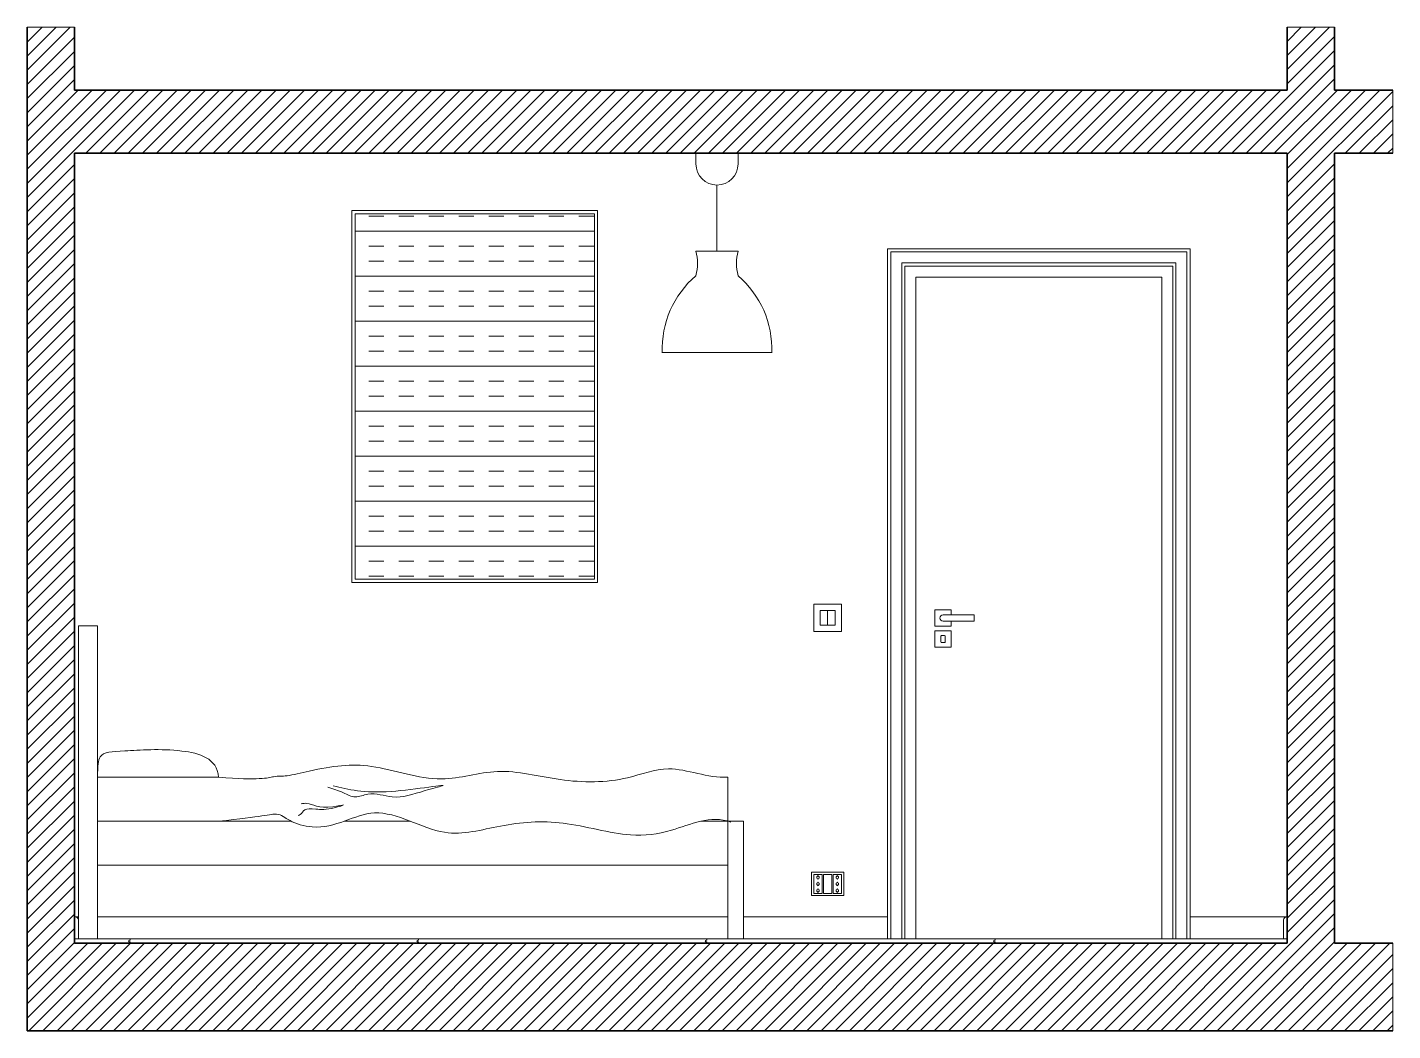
# Model space of a CAD drawing. Header units: millimetres. Extents: x -28732.7 to -28720, y -5761.5 to -5752.1.
# Drawn here: x -28732.738 to -28728.405, y -5760.276 to -5757.091 of the extents above; entities that cross this region are included whole.
import ezdxf

# ---------------------------------------------------------------- set-up
doc = ezdxf.new("R2010")
doc.units = ezdxf.units.MM
doc.layers.get('0').update_dxf_attribs({"lineweight": 13})
doc.layers.get('DEFPOINTS').update_dxf_attribs({"color": 210, "lineweight": 18})
doc.layers.add('A-DOOR-FULL', color=201, linetype='Continuous', lineweight=18)
doc.layers.add('A-SECT-MCUT', color=7, linetype='Continuous', lineweight=35)
for name, color, linetype, lineweight, transparency in [('A-ELEV-MBE1', 50, 'Continuous', 18, 0.25), ('A-ELEV-MBE4', 41, 'Continuous', 13, 0.25), ('A-FURN', 163, 'Continuous', 13, 0.2)]:
    doc.layers.add(name, color=color, linetype=linetype, lineweight=lineweight, transparency=transparency)

msp = doc.modelspace()

# ---------------------------------------------------------------- hatches: boundary and pattern name
at = {"layer": 'A-ELEV-MBE4'}
h = msp.add_hatch(dxfattribs=at)
h.set_pattern_fill('INSUL', color=256, scale=0.015)
h.set_pattern_definition([(0, (-10.82598, -5.16214), (0, 0.142875), []), (0, (-10.82598, -5.11451), (0, 0.142875), [0.047625, -0.047625]), (0, (-10.82598, -5.06689), (0, 0.142875), [0.047625, -0.047625])])
h.paths.add_polyline_path([(-28730.9376, -5757.6831), (-28731.6976, -5757.6831), (-28731.6976, -5758.4897), (-28731.655, -5758.5099), (-28731.6594, -5758.5123), (-28731.6722, -5758.5193), (-28731.6976, -5758.5333), (-28731.6976, -5758.8431), (-28730.9376, -5758.8431)])
at = {"layer": 'A-SECT-MCUT', "true_color": 0x939598}
h = msp.add_hatch(dxfattribs=at)
h.set_pattern_fill('ANSI31', color=252, scale=0.01)
h.set_pattern_definition([(45, (-10.825983, -5.284542), (-0.022450640303, 0.022450640303), [])])
h.paths.add_polyline_path([(-28732.5876, -5757.0911), (-28732.7376, -5757.0911), (-28732.7376, -5760.2763), (-28728.4047, -5760.2763), (-28728.4047, -5759.9986), (-28728.5892, -5759.9986), (-28728.5892, -5757.4911), (-28728.4047, -5757.4911), (-28728.4047, -5757.2911), (-28728.5892, -5757.2911), (-28728.5892, -5757.0911), (-28728.7392, -5757.0911), (-28728.7392, -5757.2911), (-28732.5876, -5757.2911)])
h.paths.add_polyline_path([(-28732.5876, -5759.9986), (-28732.5876, -5757.4911), (-28730.4821, -5757.4911), (-28728.7392, -5757.4911), (-28728.7392, -5759.9986)], flags=16)

# ---------------------------------------------------------------- linework, layer by layer
for p, q in [((-28732.5876, -5759.9846), (-28728.7392, -5759.9846)), ((-28732.5876, -5759.9986), (-28728.7392, -5759.9986))]:
    msp.add_line(p, q)
for points in [[(-28732.4112, -5759.9846), (-28732.4112, -5759.9886), (-28732.4132, -5759.9886, 1), (-28732.4132, -5759.9946), (-28732.4112, -5759.9946), (-28732.4112, -5759.9986)], [(-28732.4107, -5759.9986), (-28732.4107, -5759.9941), (-28732.4132, -5759.9941, -1), (-28732.4132, -5759.9891), (-28732.4107, -5759.9891), (-28732.4107, -5759.9846)], [(-28731.4962, -5759.9846), (-28731.4962, -5759.9886), (-28731.4982, -5759.9886, 1), (-28731.4982, -5759.9946), (-28731.4962, -5759.9946), (-28731.4962, -5759.9986)], [(-28731.4957, -5759.9986), (-28731.4957, -5759.9941), (-28731.4982, -5759.9941, -1), (-28731.4982, -5759.9891), (-28731.4957, -5759.9891), (-28731.4957, -5759.9846)], [(-28730.5812, -5759.9846), (-28730.5812, -5759.9886), (-28730.5832, -5759.9886, 1), (-28730.5832, -5759.9946), (-28730.5812, -5759.9946), (-28730.5812, -5759.9986)], [(-28730.5807, -5759.9986), (-28730.5807, -5759.9941), (-28730.5832, -5759.9941, -1), (-28730.5832, -5759.9891), (-28730.5807, -5759.9891), (-28730.5807, -5759.9846)], [(-28729.6662, -5759.9846), (-28729.6662, -5759.9886), (-28729.6682, -5759.9886, 1), (-28729.6682, -5759.9946), (-28729.6662, -5759.9946), (-28729.6662, -5759.9986)], [(-28729.6657, -5759.9986), (-28729.6657, -5759.9941), (-28729.6682, -5759.9941, -1), (-28729.6682, -5759.9891), (-28729.6657, -5759.9891), (-28729.6657, -5759.9846)]]:
    msp.add_lwpolyline(points, format="xyb")
at = {"layer": 'A-DOOR-FULL'}
for p, q in [((-28729.0475, -5757.7941), (-28730.0075, -5757.7941)), ((-28730.0075, -5757.7941), (-28730.0075, -5759.9841)), ((-28729.9975, -5757.8041), (-28729.9975, -5759.9841)), ((-28729.0575, -5757.8041), (-28729.9975, -5757.8041)), ((-28729.0575, -5757.8041), (-28729.0575, -5759.9841)), ((-28729.0475, -5757.7941), (-28729.0475, -5759.9841)), ((-28729.9625, -5757.8391), (-28729.9625, -5759.9841)), ((-28729.0925, -5757.8391), (-28729.9625, -5757.8391)), ((-28729.9525, -5757.8491), (-28729.9525, -5759.9841)), ((-28729.1025, -5757.8491), (-28729.9525, -5757.8491)), ((-28729.1025, -5757.8491), (-28729.1025, -5759.9841)), ((-28729.0925, -5757.8391), (-28729.0925, -5759.9841)), ((-28729.1375, -5757.8841), (-28729.9175, -5757.8841)), ((-28729.9175, -5757.8841), (-28729.9175, -5759.9841)), ((-28729.1375, -5757.8841), (-28729.1375, -5759.9841))]:
    msp.add_line(p, q, dxfattribs=at)
for points in [[(-28729.8575, -5758.9402), (-28729.8055, -5758.9402)], [(-28729.8575, -5758.9402), (-28729.8575, -5758.9922), (-28729.8055, -5758.9922), (-28729.8055, -5758.9761)], [(-28729.8055, -5758.9563), (-28729.8055, -5758.9402)], [(-28729.8315, -5758.9563), (-28729.7326, -5758.9563)], [(-28729.8315, -5758.9761), (-28729.7326, -5758.9761)], [(-28729.7326, -5758.9563), (-28729.7326, -5758.9761)], [(-28729.8575, -5759.0071), (-28729.8055, -5759.0071), (-28729.8055, -5759.0592), (-28729.8575, -5759.0592)], [(-28729.8575, -5759.0071), (-28729.8575, -5759.0592)], [(-28729.8384, -5759.0242), (-28729.8384, -5759.0421)], [(-28729.8265, -5759.0222), (-28729.8365, -5759.0222)], [(-28729.8246, -5759.0242), (-28729.8246, -5759.0421)], [(-28729.8265, -5759.0441), (-28729.8365, -5759.0441)]]:
    msp.add_lwpolyline(points, dxfattribs=at)
msp.add_arc((-28729.8315, -5758.9662), 0.00992, 90, 270, dxfattribs=at)
for points in [[(-28729.8365, -5759.0222), (-28729.8374, -5759.0222), (-28729.8384, -5759.0233), (-28729.8384, -5759.0242)], [(-28729.8246, -5759.0242), (-28729.8246, -5759.0233), (-28729.8256, -5759.0222), (-28729.8265, -5759.0222)], [(-28729.8365, -5759.0441), (-28729.8374, -5759.0441), (-28729.8384, -5759.043), (-28729.8384, -5759.0421)], [(-28729.8246, -5759.0421), (-28729.8246, -5759.043), (-28729.8256, -5759.0441), (-28729.8265, -5759.0441)]]:
    msp.add_open_spline(points, degree=3, dxfattribs=at)
at = {"layer": 'A-ELEV-MBE1'}
for points in [[(-28730.4821, -5757.4911), (-28730.6158, -5757.4911)], [(-28730.6158, -5757.4911), (-28730.6158, -5757.5249)], [(-28730.4821, -5757.4911), (-28730.4821, -5757.5249)], [(-28730.549, -5757.8013), (-28730.549, -5757.5918)], [(-28730.6158, -5757.8013), (-28730.549, -5757.8013)], [(-28730.4821, -5757.8013), (-28730.549, -5757.8013)], [(-28730.3753, -5758.1239), (-28730.7227, -5758.1239)]]:
    msp.add_lwpolyline(points, dxfattribs=at)
for centre, radius, start, end in [((-28730.549, -5757.5249), 0.0668, 180, 0), ((-28730.7666, -5757.8404), 0.1558, 345.4453, 14.5547), ((-28730.3313, -5757.8404), 0.1558, 165.4453, 194.5547), ((-28730.4173, -5758.112), 0.3056, 130.5068, 182.2392), ((-28730.6807, -5758.112), 0.3056, 357.7608, 49.4932)]:
    msp.add_arc(centre, radius, start, end, dxfattribs=at)
at = {"layer": 'A-ELEV-MBE4'}
for p, q in [((-28731.7076, -5757.6731), (-28730.9276, -5757.6731)), ((-28731.7076, -5758.8531), (-28731.7076, -5757.6731)), ((-28731.6976, -5757.6831), (-28730.9376, -5757.6831)), ((-28731.6976, -5758.8431), (-28731.6976, -5757.6831)), ((-28730.9376, -5757.6831), (-28730.9376, -5758.8431)), ((-28730.9276, -5757.6731), (-28730.9276, -5758.8531)), ((-28730.9276, -5758.8531), (-28731.7076, -5758.8531)), ((-28730.9376, -5758.8431), (-28731.6976, -5758.8431)), ((-28730.1539, -5758.9227), (-28730.2419, -5758.9227)), ((-28730.2419, -5758.9227), (-28730.2419, -5759.0087)), ((-28730.1739, -5758.9427), (-28730.2219, -5758.9427)), ((-28730.2219, -5758.9427), (-28730.2219, -5758.9887)), ((-28730.2219, -5758.9427), (-28730.1979, -5758.9427)), ((-28730.1979, -5758.9427), (-28730.1979, -5758.9887)), ((-28730.1739, -5758.9887), (-28730.1739, -5758.9427)), ((-28730.1539, -5759.0087), (-28730.1539, -5758.9227)), ((-28730.2219, -5758.9887), (-28730.1739, -5758.9887)), ((-28730.2419, -5759.0087), (-28730.1539, -5759.0087)), ((-28732.5876, -5759.9846), (-28732.5876, -5759.9146)), ((-28732.5876, -5759.9146), (-28732.5855, -5759.9146)), ((-28732.5876, -5759.9146), (-28732.5756, -5759.9146)), ((-28732.5756, -5759.9846), (-28732.5756, -5759.9246)), ((-28732.5145, -5759.9146), (-28730.5145, -5759.9146)), ((-28730.4645, -5759.9145), (-28730.0075, -5759.9145)), ((-28729.0475, -5759.9145), (-28728.7392, -5759.9145)), ((-28728.7512, -5759.9846), (-28728.7512, -5759.9246)), ((-28728.7392, -5759.9846), (-28728.7392, -5759.9146)), ((-28732.5876, -5759.9846), (-28732.5756, -5759.9846)), ((-28728.7392, -5759.9846), (-28728.7512, -5759.9846))]:
    msp.add_line(p, q, dxfattribs=at)
for points in [[(-28730.2494, -5759.7726), (-28730.1463, -5759.7726), (-28730.1463, -5759.8476), (-28730.2494, -5759.8476)], [(-28730.2421, -5759.7803), (-28730.2155, -5759.7803), (-28730.2155, -5759.8406), (-28730.2421, -5759.8406)], [(-28730.2114, -5759.7803), (-28730.1848, -5759.7803), (-28730.1848, -5759.8406), (-28730.2114, -5759.8406)], [(-28730.1807, -5759.7803), (-28730.1542, -5759.7803), (-28730.1542, -5759.8406), (-28730.1807, -5759.8406)]]:
    msp.add_lwpolyline(points, close=True, dxfattribs=at)
for centre, radius, start, end in [((-28730.2283, -5759.7897), 0.00402, 113.3666, 246.2003), ((-28730.2283, -5759.8103), 0.00402, 113.3666, 246.2003), ((-28730.2283, -5759.7897), 0.00402, 294.3243, 66.1088), ((-28730.2283, -5759.8103), 0.00402, 294.3243, 66.1088), ((-28730.167, -5759.7897), 0.00402, 113.3666, 246.2003), ((-28730.167, -5759.8103), 0.00402, 113.3666, 246.2003), ((-28730.167, -5759.7897), 0.00402, 294.3243, 66.1088), ((-28730.167, -5759.8103), 0.00402, 294.3243, 66.1088), ((-28730.2283, -5759.8313), 0.00402, 113.3666, 246.2003), ((-28730.2283, -5759.8313), 0.00402, 294.3243, 66.1088), ((-28730.167, -5759.8313), 0.00402, 113.3666, 246.2003), ((-28730.167, -5759.8313), 0.00402, 294.3243, 66.1088), ((-28732.5856, -5759.9246), 0.01, 0, 90), ((-28728.7412, -5759.9246), 0.01, 90, 180)]:
    msp.add_arc(centre, radius, start, end, dxfattribs=at)
for centre, start_param, end_param in [((-28730.2283, -5759.7898), 5.42058, 7.142383), ((-28730.2283, -5759.7898), 8.545266, 10.307697), ((-28730.2283, -5759.8103), 5.42058, 7.142383), ((-28730.2283, -5759.8103), 8.545266, 10.307697), ((-28730.167, -5759.7898), 5.42058, 7.142383), ((-28730.167, -5759.7898), 8.545266, 10.307697), ((-28730.167, -5759.7898), 8.545266, 10.307697), ((-28730.167, -5759.7898), 8.545266, 10.307697), ((-28730.167, -5759.7898), 8.545266, 10.307697), ((-28730.167, -5759.7898), 8.545266, 10.307697), ((-28730.167, -5759.7898), 8.545266, 10.307697), ((-28730.167, -5759.7898), 8.545266, 10.307697), ((-28730.167, -5759.7898), 8.545266, 10.307697), ((-28730.167, -5759.8103), 5.42058, 7.142383), ((-28730.167, -5759.8103), 8.545266, 10.307697), ((-28730.2283, -5759.8314), 5.42058, 7.142383), ((-28730.2283, -5759.8314), 8.545266, 10.307697), ((-28730.167, -5759.8314), 5.42058, 7.142383), ((-28730.167, -5759.8314), 8.545266, 10.307697)]:
    msp.add_ellipse(centre, major_axis=(0, 0.00571), ratio=0.372094, start_param=start_param, end_param=end_param, dxfattribs=at)
at = {"layer": 'A-FURN'}
for p, q in [((-28732.5145, -5758.9911), (-28732.5756, -5758.9911)), ((-28732.5756, -5758.9911), (-28732.5756, -5759.9846)), ((-28732.5145, -5759.9841), (-28732.5145, -5758.9911)), ((-28732.5145, -5759.4711), (-28732.1306, -5759.4711)), ((-28730.5145, -5759.6111), (-28730.5145, -5759.4711)), ((-28732.5145, -5759.6111), (-28731.9008, -5759.6111)), ((-28731.7319, -5759.6111), (-28731.5231, -5759.6111)), ((-28730.599, -5759.6111), (-28730.5456, -5759.6111)), ((-28730.4645, -5759.6111), (-28730.5456, -5759.6111)), ((-28730.5145, -5759.6111), (-28730.5145, -5759.9841)), ((-28730.4645, -5759.6111), (-28730.4645, -5759.9841)), ((-28730.5145, -5759.7511), (-28732.5145, -5759.7511))]:
    msp.add_line(p, q, dxfattribs=at)
for points, knots in [([(-28732.1306, -5759.4711), (-28732.135, -5759.411), (-28732.2605, -5759.376), (-28732.4436, -5759.3904), (-28732.5113, -5759.3911), (-28732.5145, -5759.435), (-28732.5145, -5759.4711)], [0.4511767, 0.4511767, 0.4511767, 0.4511767, 0.647335, 0.885914, 1.1074117, 1.2510514, 1.2510514, 1.2510514, 1.2510514]), ([(-28730.5145, -5759.4711), (-28730.5786, -5759.4761), (-28730.6895, -5759.4216), (-28730.8526, -5759.4895), (-28731.0436, -5759.4891), (-28731.2431, -5759.4335), (-28731.4366, -5759.5025), (-28731.6403, -5759.42), (-28731.7894, -5759.4381), (-28731.9211, -5759.4711), (-28731.9495, -5759.4647), (-28732.0009, -5759.4828), (-28732.1306, -5759.4711)], [0, 0, 0, 0, 0.226833, 0.39241, 0.647335, 0.885914, 1.107412, 1.385682, 1.629828, 1.713526, 1.793506, 1.88033, 1.88033, 1.88033, 1.88033]), ([(-28731.8682, -5759.5562), (-28731.8623, -5759.5547), (-28731.8416, -5759.5516), (-28731.8048, -5759.576), (-28731.7165, -5759.5544), (-28731.7769, -5759.5749), (-28731.8278, -5759.5737), (-28731.8573, -5759.5693), (-28731.8677, -5759.5882), (-28731.8758, -5759.5925), (-28731.8782, -5759.5936)], [0.013856, 0.013856, 0.013856, 0.013856, 0.0348738, 0.0888667, 0.1078792, 0.1267378, 0.158714, 0.1937575, 0.2174868, 0.2267221, 0.2267221, 0.2267221, 0.2267221]), ([(-28730.505, -5759.614), (-28730.5691, -5759.5905), (-28730.68, -5759.6453), (-28730.8431, -5759.6658), (-28731.0342, -5759.6035), (-28731.2337, -5759.6192), (-28731.4271, -5759.6777), (-28731.6308, -5759.5344), (-28731.78, -5759.6516), (-28731.9117, -5759.6111), (-28731.9401, -5759.5791), (-28731.9915, -5759.5972), (-28732.1306, -5759.6111)], [0, 0, 0, 0, 0.226833, 0.39241, 0.647335, 0.885914, 1.107412, 1.385682, 1.629828, 1.713526, 1.793506, 1.88033, 1.88033, 1.88033, 1.88033])]:
    msp.add_open_spline(points, degree=3, knots=knots, dxfattribs=at)
msp.add_spline([(-28731.7665, -5759.4986), (-28731.5831, -5759.5168), (-28731.4211, -5759.4993), (-28731.4752, -5759.5143), (-28731.5795, -5759.5341), (-28731.6569, -5759.5255), (-28731.697, -5759.5341), (-28731.7343, -5759.521), (-28731.7837, -5759.5034)], degree=3, dxfattribs=at)
at = {"layer": 'A-SECT-MCUT'}
for p, q in [((-28732.7376, -5757.0911), (-28732.7376, -5760.2763)), ((-28732.5876, -5757.0911), (-28732.5876, -5757.2911)), ((-28728.7392, -5757.0911), (-28728.7392, -5757.2911)), ((-28728.5892, -5757.0911), (-28728.5892, -5757.2911)), ((-28732.5876, -5757.2911), (-28728.7392, -5757.2911)), ((-28728.5892, -5757.2911), (-28728.4047, -5757.2911)), ((-28732.5876, -5759.9986), (-28732.5876, -5757.4911)), ((-28732.5876, -5757.4911), (-28730.4821, -5757.4911)), ((-28728.7392, -5757.4911), (-28728.7392, -5759.9986)), ((-28728.5892, -5757.4911), (-28728.5892, -5759.9986)), ((-28728.5892, -5757.4911), (-28728.4047, -5757.4911)), ((-28732.5876, -5759.9986), (-28728.7392, -5759.9986)), ((-28728.5892, -5759.9986), (-28728.4047, -5759.9986)), ((-28732.7376, -5760.2763), (-28728.4047, -5760.2763))]:
    msp.add_line(p, q, dxfattribs=at)
msp.add_lwpolyline([(-28730.4821, -5757.4911), (-28728.7392, -5757.4911)], dxfattribs=at)
at = {"layer": 'DEFPOINTS'}
for p, q in [((-28732.5876, -5757.0911), (-28732.7376, -5757.0911)), ((-28728.7392, -5757.0911), (-28728.5892, -5757.0911)), ((-28728.4047, -5757.2911), (-28728.4047, -5757.4911)), ((-28728.4047, -5759.9986), (-28728.4047, -5760.2763))]:
    msp.add_line(p, q, dxfattribs=at)

doc.saveas('drawing.dxf')
